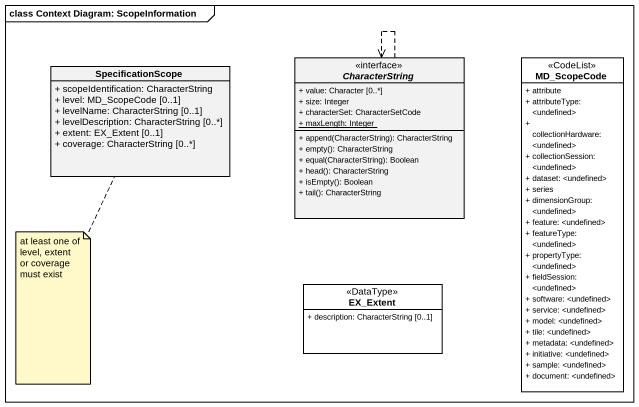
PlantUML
@startuml
mainframe class Context Diagram: ScopeInformation
hide circle
hide empty members
skinparam classAttributeIconSize 0
class SpecificationScope {
  + scopeIdentification: CharacterString
  + level: MD_ScopeCode [0..1]
  + levelName: CharacterString [0..1]
  + levelDescription: CharacterString [0..*]
  + extent: EX_Extent [0..1]
  + coverage: CharacterString [0..*]
}
interface CharacterString {
  + value: Character [0..*]
  + size: Integer
  + characterSet: CharacterSetCode
  {static} + maxLength: Integer
  + append(CharacterString): CharacterString
  + empty(): CharacterString
  + equal(CharacterString): Boolean
  + head(): CharacterString
  + isEmpty(): Boolean
  + tail(): CharacterString
}
class MD_ScopeCode <<CodeList>> #FFFFFF {
  + attribute
  + attributeType: <undefined>
  + collectionHardware: <undefined>
  + collectionSession: <undefined>
  + dataset: <undefined>
  + series
  + dimensionGroup: <undefined>
  + feature: <undefined>
  + featureType: <undefined>
  + propertyType: <undefined>
  + fieldSession: <undefined>
  + software: <undefined>
  + service: <undefined>
  + model: <undefined>
  + tile: <undefined>
  + metadata: <undefined>
  + initiative: <undefined>
  + sample: <undefined>
  + document: <undefined>
}
class EX_Extent <<DataType>> #FFFFFF {
  + description: CharacterString [0..1]
}
CharacterString ..> CharacterString
note bottom of SpecificationScope : at least one of level, extent or coverage must exist
@enduml
